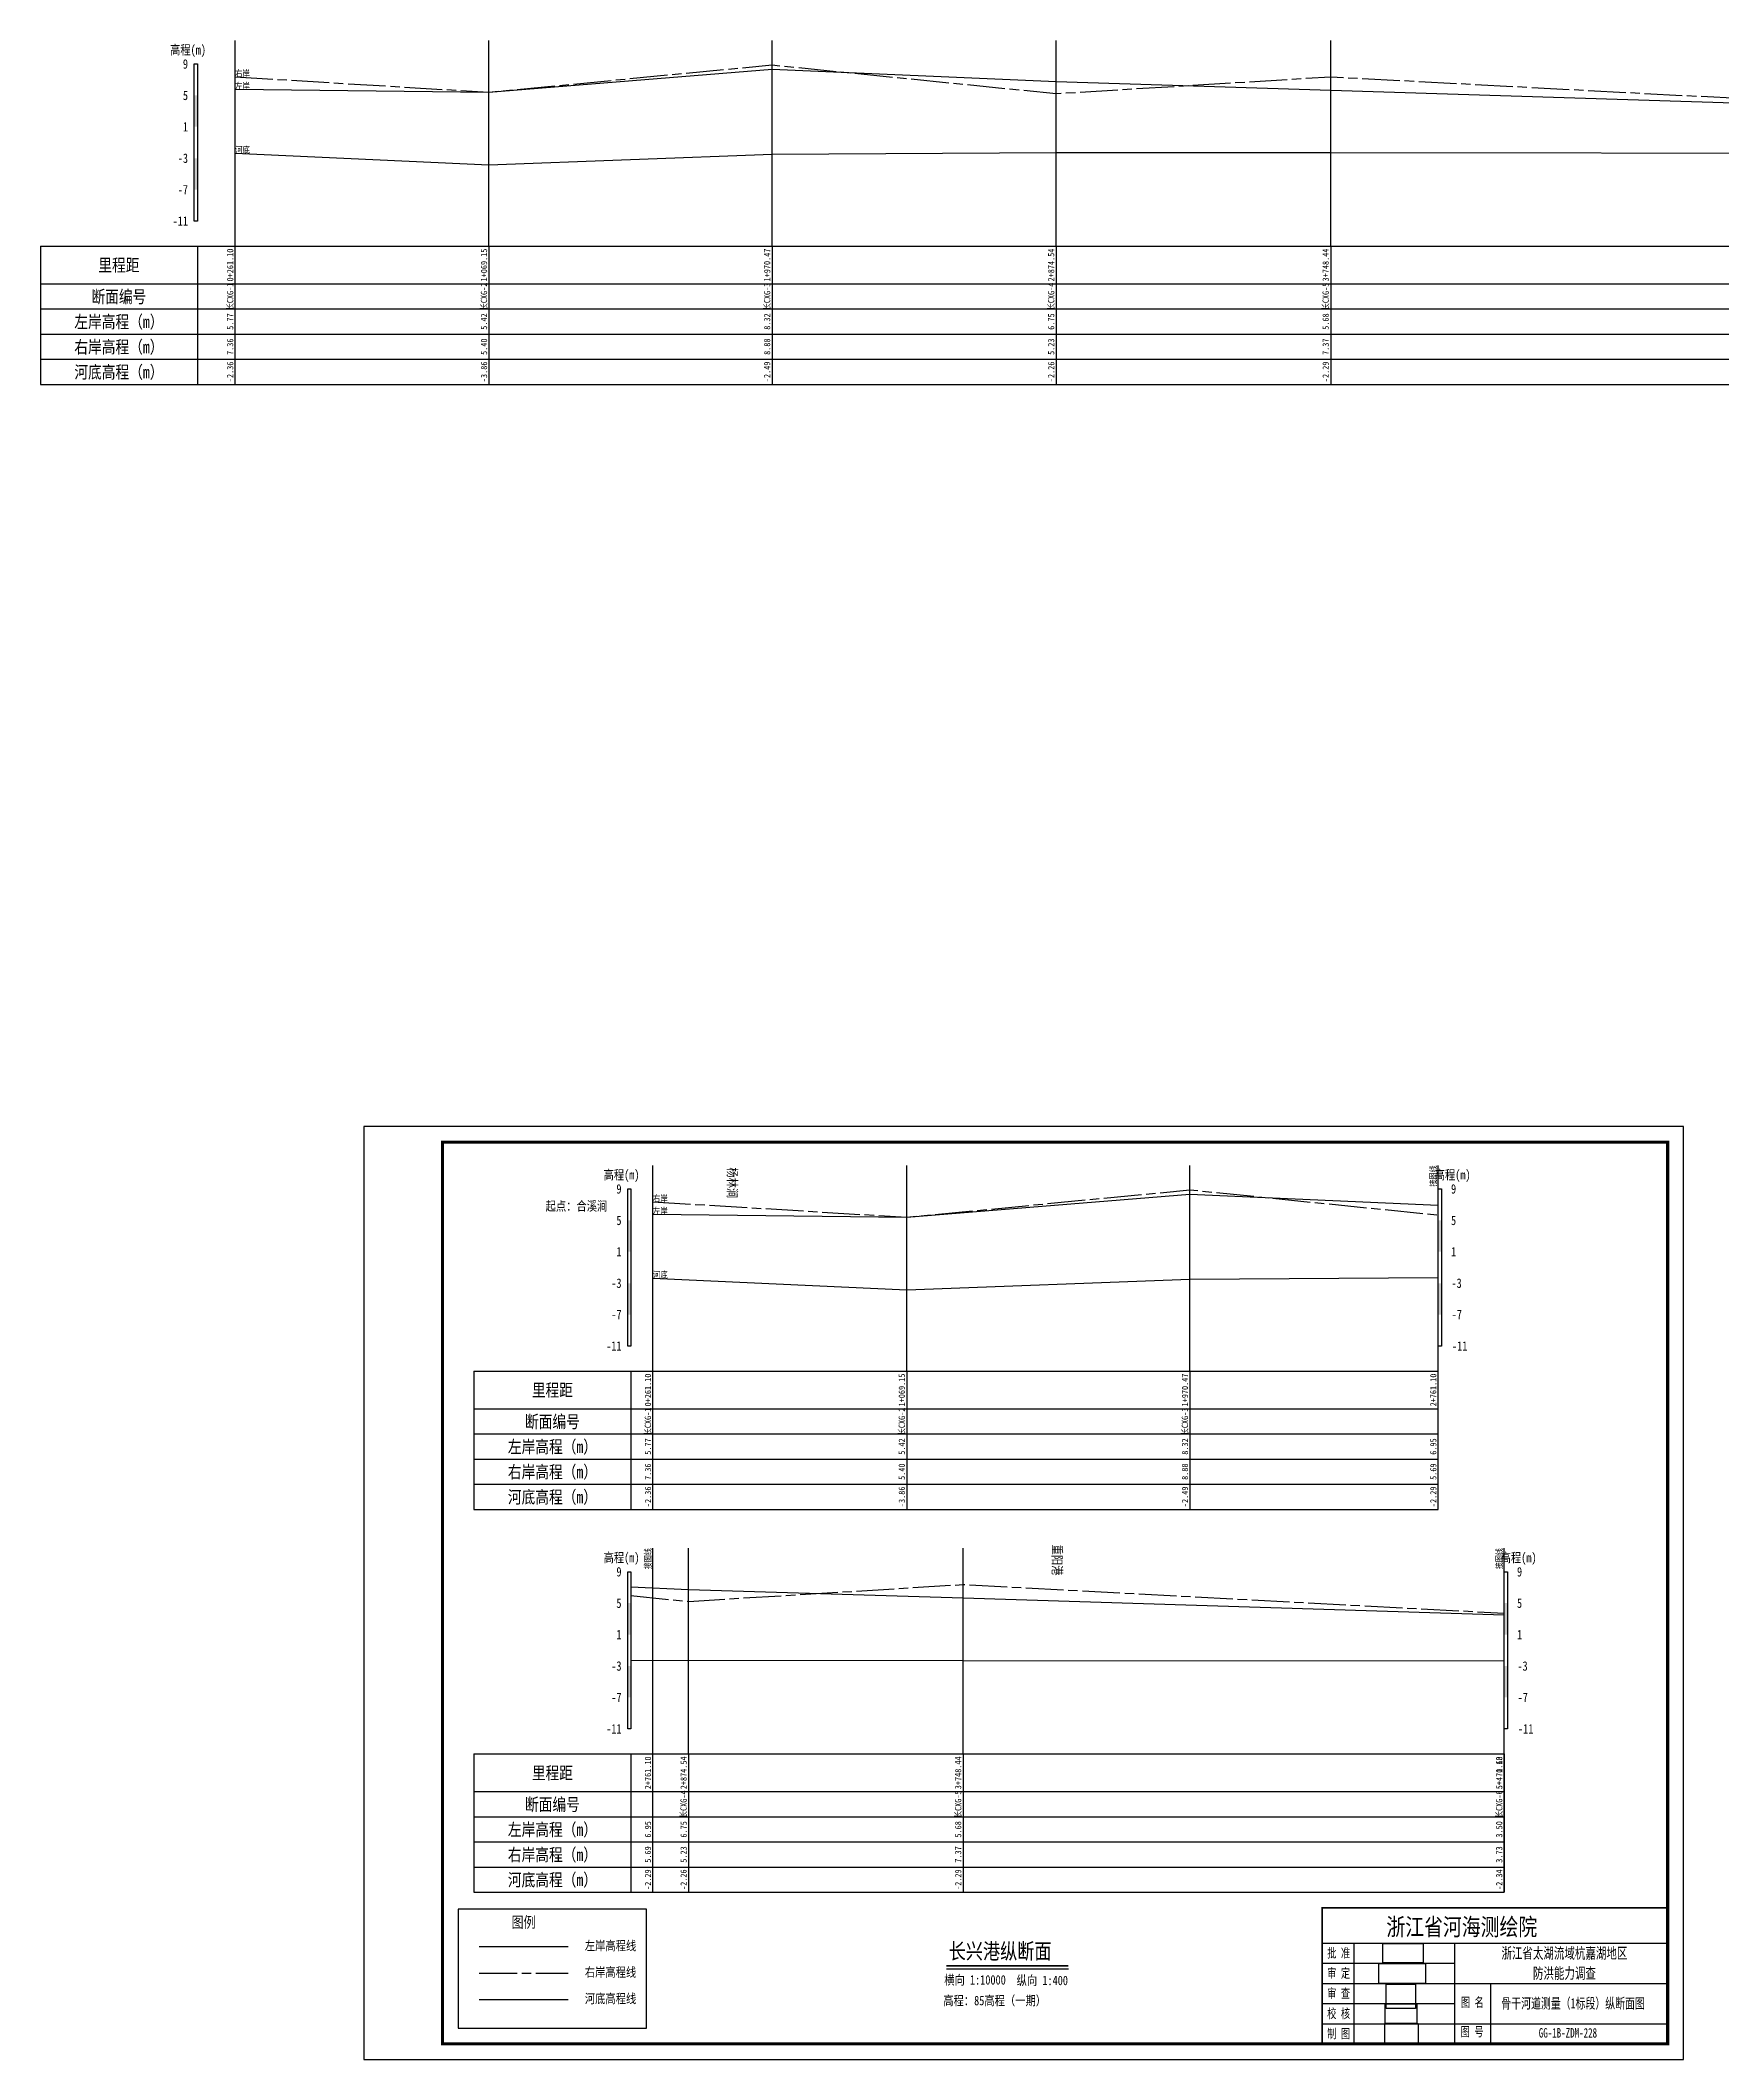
# Model space of a CAD drawing. Extents: x 529382 to 535342, y 3419646 to 3423811.
# Drawn here: x 533432 to 533968, y 3419646 to 3420289 of the extents above; entities that cross this region are included whole.
import ezdxf
from ezdxf.enums import TextEntityAlignment as Align

# ---------------------------------------------------------------- set-up
doc = ezdxf.new("R2010")
doc.units = 0
doc.header["$LTSCALE"] = 0.5
doc.linetypes.add('ACAD_ISO08W100', pattern=[36, 24, -3, 6, -3])
doc.layers.get('0').update_dxf_attribs({"linetype": 'CONTINUOUS'})
for name, color, linetype, lineweight in [('00右岸断面线', 5, 'ACAD_ISO08W100', 30), ('00左岸断面线', 6, 'CONTINUOUS', 30), ('00河底高程', 2, 'CONTINUOUS', 30), ('xxxx', 6, 'CONTINUOUS', 30)]:
    doc.layers.add(name, color=color, linetype=linetype, lineweight=lineweight)
for name, color, linetype in [('tab', 9, 'CONTINUOUS'), ('TEXT', 7, 'CONTINUOUS'), ('zdm1', 2, 'CONTINUOUS'), ('zh', 9, 'CONTINUOUS'), ('图框', 7, 'CONTINUOUS'), ('标注', 7, 'CONTINUOUS'), ('纵断面曲线名称', 7, 'CONTINUOUS'), ('高程标尺', 3, 'CONTINUOUS')]:
    doc.layers.add(name, color=color, linetype=linetype)
doc.styles.add('HZ', font='fangsong_GB2312.ttf', dxfattribs={"width": 0.8})
doc.styles.add('tk2', font='fangsong_GB2312.ttf', dxfattribs={"width": 0.8})
doc.styles.add('交叉标注', font='fangsong_GB2312.ttf', dxfattribs={"width": 0.8})
picture_1 = doc.add_image_def('image1.tif', size_in_pixel=(413, 175))
picture_2 = doc.add_image_def('image2.tif', size_in_pixel=(364, 223))
picture_3 = doc.add_image_def('image3.tif', size_in_pixel=(379, 181))
picture_4 = doc.add_image_def('image4.tif', size_in_pixel=(244, 153))
picture_5 = doc.add_image_def('image5.tif', size_in_pixel=(332, 273))

# ---------------------------------------------------------------- blocks, each defined once
blk = doc.blocks.new('A$C0B9647FD')
at = {"lineweight": 100, "const_width": 0.5}
blk.add_lwpolyline([(0, 43.28), (-110, 43.28), (-110, 0), (0, 0), (0, 43.28)], dxfattribs=at)
at = {"layer": 'TEXT', "color": 0}
for p, q in [((-110, 32.08, 0), (0, 32.08, 0)), ((-99.92, 32.08, 0), (-99.92, 6.42, 0)), ((-67.83, 32.08, 0), (-67.83, 6.42, 0)), ((-110, 25.67, 0), (-67.83, 25.67, 0)), ((-110, 19.25, 0), (-67.83, 19.25, 0)), ((-67.83, 19.25, 0), (0, 19.25, 0)), ((-56.35, 19.25, 0), (-56.35, 0, 0)), ((-110, 12.83, 0), (-67.83, 12.83, 0)), ((-110, 6.42, 0), (0, 6.42, 0)), ((-99.92, 6.42, 0), (-99.92, 0, 0)), ((-67.83, 6.42, 0), (-67.83, 0, 0))]:
    blk.add_line(p, q, dxfattribs=at)
at = {"layer": 'TEXT', "color": 7, "ltscale": 8, "style": 'tk2'}
for tag, p, height, width in [('浙江省水利水电技术咨询中心', (-89.53, 34.51, 0), 5.5, 0.8), ('批准', (-108.38, 27.45, 0), 3, 0.7), ('审定', (-108.38, 21.04, 0), 3, 0.7), ('审 查', (-108.38, 14.62, 0), 3, 0.7), ('图名', (-65.84, 11.75, 0), 3, 0.7), ('校 核', (-108.38, 8.2, 0), 3, 0.7), ('制 图', (-108.38, 1.79, 0), 3, 0.7), ('图号', (-65.89, 2.42, 0), 3, 0.7)]:
    blk.add_attdef(tag, p, '', height=height, dxfattribs=dict(at, width=width))
at = {"layer": 'TEXT', "color": 0, "style": 'tk2', "width": 0.7}
for tag, height, p in [('浙江省太湖流域杭嘉湖地区', 3.5, (-32.86, 28.9, -206.67)), ('防洪能力调查', 3.5, (-32.86, 22.5, -206.67)), ('骨干河道测量（*标段）水系图', 3.3, (-30.1, 12.93, -206.67)), ('HJH-01', 3, (-31.74, 3.53, -206.67))]:
    blk.add_attdef(tag, text='', height=height, dxfattribs=at).set_placement(p, align=Align.MIDDLE_CENTER)
blk = doc.blocks.new('A$C72737839')
at = {"linetype": 'Continuous'}
blk.add_lwpolyline([(59.94, 0), (59.94, 37.85), (0, 37.85)], dxfattribs=at)
at = {"linetype": 'Continuous', "flags": 128}
for points in [[(0, 37.85), (0, 0)], [(0, 0), (59.94, 0)]]:
    blk.add_lwpolyline(points, dxfattribs=at)
at = {"layer": '00右岸断面线', "color": 5, "lineweight": 30}
blk.add_line((6.73, 17.55), (35.02, 17.55), dxfattribs=at)
at = {"layer": '00河底高程', "color": 2, "lineweight": 30}
blk.add_line((6.73, 9.13), (35.02, 9.13), dxfattribs=at)
at = {"layer": 'xxxx', "color": 6, "lineweight": 30}
blk.add_line((6.73, 25.97), (35.02, 25.97), dxfattribs=at)
at = {"layer": 'tab', "color": 0, "style": 'HZ', "width": 0.8}
blk.add_text('图例', height=3.5, dxfattribs=at).set_placement((20.83, 33.8), align=Align.MIDDLE)
at = {"layer": 'zdm1', "linetype": 'Continuous', "style": 'HZ', "width": 0.8}
for s, p in [('左岸高程线', (48.5, 26.33)), ('右岸高程线', (48.5, 17.91)), ('河底高程线', (48.5, 9.49))]:
    blk.add_text(s, height=3, dxfattribs=at).set_placement(p, align=Align.MIDDLE)

msp = doc.modelspace()

# ---------------------------------------------------------------- linework, layer by layer
at = {"layer": '00右岸断面线', "flags": 128}
for points in [[(533494.05, 3420277.14), (533574.86, 3420272.24), (533664.99, 3420280.94), (533755.4, 3420271.81), (533842.79, 3420277.16), (534015.01, 3420268.06), (534085.43, 3420271.21), (534193.75, 3420270.29), (534280.71, 3420269.19), (534388.45, 3420271.41), (534472.47, 3420270.14), (534575.89, 3420269.34), (534675.26, 3420274.74), (534741.55, 3420269.81), (534823.96, 3420267.79), (534950.35, 3420267.11), (535192.08, 3420269.09), (535265.46, 3420269.34), (535341.55, 3420269.91)], [(533627.05, 3419919.07), (533707.86, 3419914.17), (533797.99, 3419922.87), (533877.05, 3419914.89)], [(533620.05, 3419793.74), (533638.4, 3419791.89), (533725.79, 3419797.24), (533898.01, 3419788.14), (533898.05, 3419788.14)]]:
    msp.add_lwpolyline(points, dxfattribs=at)
at = {"layer": '00左岸断面线', "flags": 128}
for points in [[(533494.05, 3420273.16), (533574.86, 3420272.29), (533664.99, 3420279.54), (533755.4, 3420275.61), (533842.79, 3420272.94), (534015.01, 3420267.49), (534085.43, 3420270.06), (534193.75, 3420270.36), (534280.71, 3420271.41), (534388.45, 3420271.59), (534472.47, 3420270.61), (534575.89, 3420274.91), (534675.26, 3420275.69), (534741.55, 3420273.49), (534823.96, 3420269.04), (534950.35, 3420271.29), (535192.08, 3420269.74), (535265.46, 3420268.31), (535341.55, 3420267.56)], [(533627.05, 3419915.1), (533707.86, 3419914.22), (533797.99, 3419921.47), (533877.05, 3419918.04)], [(533620.05, 3419796.49), (533638.4, 3419795.69), (533725.79, 3419793.02), (533898.01, 3419787.57), (533898.05, 3419787.57)]]:
    msp.add_lwpolyline(points, dxfattribs=at)
at = {"layer": '00河底高程', "flags": 128}
for points in [[(533494.05, 3420252.84), (533574.86, 3420249.09), (533664.99, 3420252.51), (533755.4, 3420253.09), (533842.79, 3420253.01), (534015.01, 3420252.89), (534085.43, 3420253.71), (534193.75, 3420253.11), (534280.71, 3420253.56), (534388.45, 3420253.01), (534472.47, 3420253.64), (534575.89, 3420253.04), (534675.26, 3420255.41), (534741.55, 3420253.59), (534823.96, 3420256.06), (534950.35, 3420253.56), (535192.08, 3420253.14), (535265.46, 3420252.84), (535341.55, 3420252.51)], [(533627.05, 3419894.77), (533707.86, 3419891.02), (533797.99, 3419894.45), (533877.05, 3419894.95)], [(533620.05, 3419773.05), (533638.4, 3419773.17), (533725.79, 3419773.09), (533898.01, 3419772.97), (533898.05, 3419772.97)]]:
    msp.add_lwpolyline(points, dxfattribs=at)
at = {"layer": 'tab'}
for p, q in [((533432.05, 3420223.24), (535341.55, 3420223.24)), ((533432.05, 3420223.24), (533432.05, 3420179.24)), ((533482.05, 3420223.24), (533482.05, 3420179.24)), ((533494.05, 3420179.24), (533494.05, 3420223.24)), ((533574.86, 3420223.24), (533574.86, 3420179.24)), ((533664.99, 3420223.24), (533664.99, 3420179.24)), ((533755.4, 3420223.24), (533755.4, 3420179.24)), ((533842.79, 3420223.24), (533842.79, 3420179.24)), ((533432.05, 3420211.24), (535341.55, 3420211.24)), ((533432.05, 3420203.24), (535341.55, 3420203.24)), ((533432.05, 3420195.24), (535341.55, 3420195.24)), ((533432.05, 3420187.24), (535341.55, 3420187.24)), ((533432.05, 3420179.24), (535341.55, 3420179.24)), ((533570.05, 3419865.17), (533877.05, 3419865.17)), ((533570.05, 3419865.17), (533570.05, 3419821.17)), ((533620.05, 3419865.17), (533620.05, 3419821.17)), ((533627.05, 3419821.17), (533627.05, 3419865.17)), ((533707.86, 3419865.17), (533707.86, 3419821.17)), ((533797.99, 3419865.17), (533797.99, 3419821.17)), ((533877.05, 3419821.17), (533877.05, 3419865.17)), ((533570.05, 3419853.17), (533877.05, 3419853.17)), ((533570.05, 3419845.17), (533877.05, 3419845.17)), ((533570.05, 3419837.17), (533877.05, 3419837.17)), ((533570.05, 3419829.17), (533877.05, 3419829.17)), ((533570.05, 3419821.17), (533877.05, 3419821.17)), ((533570.05, 3419743.32), (533898.05, 3419743.32)), ((533570.05, 3419743.32), (533570.05, 3419699.32)), ((533620.05, 3419743.32), (533620.05, 3419699.32)), ((533627.05, 3419699.32), (533627.05, 3419743.32)), ((533638.4, 3419743.32), (533638.4, 3419699.32)), ((533725.79, 3419743.32), (533725.79, 3419699.32)), ((533898.01, 3419743.32), (533898.01, 3419699.32)), ((533898.05, 3419699.32), (533898.05, 3419743.32)), ((533570.05, 3419731.32), (533898.05, 3419731.32)), ((533570.05, 3419723.32), (533898.05, 3419723.32)), ((533570.05, 3419715.32), (533898.05, 3419715.32)), ((533570.05, 3419707.32), (533898.05, 3419707.32)), ((533570.05, 3419699.32), (533898.05, 3419699.32))]:
    msp.add_line(p, q, dxfattribs=at)
at = {"layer": 'zh', "color": 6}
for p, q in [((533494.05, 3420223.24), (533494.05, 3420288.74)), ((533574.86, 3420223.24), (533574.86, 3420288.74)), ((533664.99, 3420223.24), (533664.99, 3420288.74)), ((533755.4, 3420223.24), (533755.4, 3420288.74)), ((533842.79, 3420223.24), (533842.79, 3420288.74)), ((533627.05, 3419865.17), (533627.05, 3419930.67)), ((533707.86, 3419865.17), (533707.86, 3419930.67)), ((533797.99, 3419865.17), (533797.99, 3419930.67)), ((533638.4, 3419743.32), (533638.4, 3419808.82)), ((533725.79, 3419743.32), (533725.79, 3419808.82)), ((533898.01, 3419743.32), (533898.01, 3419808.82))]:
    msp.add_line(p, q, dxfattribs=at)
at = {"layer": 'zh'}
for p, q in [((533877.05, 3419865.17), (533877.05, 3419930.67)), ((533627.05, 3419743.32), (533627.05, 3419808.82)), ((533898.05, 3419743.32), (533898.05, 3419808.82))]:
    msp.add_line(p, q, dxfattribs=at)
at = {"layer": '图框', "flags": 128}
msp.add_lwpolyline([(533535.05, 3419646.03), (533955.05, 3419646.03), (533955.05, 3419943.03), (533535.05, 3419943.03)], close=True, dxfattribs=at)
at = {"layer": '图框', "const_width": 1, "flags": 128}
msp.add_lwpolyline([(533560.05, 3419651.03), (533950.05, 3419651.03), (533950.05, 3419938.03), (533560.05, 3419938.03)], close=True, dxfattribs=at)
at = {"layer": '图框', "color": 0, "const_width": 0.5, "flags": 128}
msp.add_lwpolyline([(533720.46, 3419675.9), (533759.31, 3419675.9)], dxfattribs=at)
at = {"layer": '图框', "color": 0, "flags": 128}
msp.add_lwpolyline([(533720.46, 3419674.9), (533759.31, 3419674.9)], dxfattribs=at)
at = {"layer": '高程标尺', "flags": 128}
for points in [[(533481.05, 3420231.24), (533481.05, 3420281.24), (533482.05, 3420281.24), (533482.05, 3420231.24)], [(533619.05, 3419873.17), (533619.05, 3419923.17), (533620.05, 3419923.17), (533620.05, 3419873.17)], [(533877.05, 3419873.17), (533877.05, 3419923.17), (533878.05, 3419923.17), (533878.05, 3419873.17)], [(533619.05, 3419751.32), (533619.05, 3419801.32), (533620.05, 3419801.32), (533620.05, 3419751.32)], [(533898.05, 3419751.32), (533898.05, 3419801.32), (533899.05, 3419801.32), (533899.05, 3419751.32)]]:
    msp.add_lwpolyline(points, close=True, dxfattribs=at)
at = {"layer": '高程标尺'}
for points in [[(533481.05, 3420261.24), (533482.05, 3420261.24), (533481.05, 3420271.24), (533482.05, 3420271.24)], [(533481.05, 3420241.24), (533482.05, 3420241.24), (533481.05, 3420251.24), (533482.05, 3420251.24)], [(533619.05, 3419903.17), (533620.05, 3419903.17), (533619.05, 3419913.17), (533620.05, 3419913.17)], [(533877.05, 3419903.17), (533878.05, 3419903.17), (533877.05, 3419913.17), (533878.05, 3419913.17)], [(533619.05, 3419883.17), (533620.05, 3419883.17), (533619.05, 3419893.17), (533620.05, 3419893.17)], [(533877.05, 3419883.17), (533878.05, 3419883.17), (533877.05, 3419893.17), (533878.05, 3419893.17)], [(533619.05, 3419781.32), (533620.05, 3419781.32), (533619.05, 3419791.32), (533620.05, 3419791.32)], [(533898.05, 3419781.32), (533899.05, 3419781.32), (533898.05, 3419791.32), (533899.05, 3419791.32)], [(533619.05, 3419761.32), (533620.05, 3419761.32), (533619.05, 3419771.32), (533620.05, 3419771.32)], [(533898.05, 3419761.32), (533899.05, 3419761.32), (533898.05, 3419771.32), (533899.05, 3419771.32)]]:
    msp.add_solid(points, dxfattribs=at)

# ---------------------------------------------------------------- block references
at = {"layer": '图框', "linetype": 'Continuous'}
msp.add_blockref('A$C72737839', (533565.05, 3419656.03), dxfattribs=at)
msp.add_blockref('A$C0B9647FD', (533950.05, 3419651.03), dxfattribs=at).add_auto_attribs({'图号': '图 号', '图名': '图 名', '批准': '批 准', '校 核': '校 核', '审 查': '审 查', '审定': '审 定', '制 图': '制 图', '浙江省水利水电技术咨询中心': '浙江省河海测绘院', 'HJH-01': 'GG-1B-ZDM-228', '骨干河道测量（*标段）水系图': '骨干河道测量（1标段）纵断面图', '浙江省太湖流域杭嘉湖地区': '浙江省太湖流域杭嘉湖地区', '防洪能力调查': '防洪能力调查'})

# ---------------------------------------------------------------- texts
at = {"layer": 'tab', "color": 3, "style": 'HZ', "width": 0.8}
for s, p in [('里程距', (533457.05, 3420217.24)), ('断面编号', (533457.05, 3420207.24)), ('左岸高程（m）', (533457.05, 3420199.24)), ('右岸高程（m）', (533457.05, 3420191.24)), ('河底高程（m）', (533457.05, 3420183.24)), ('里程距', (533595.05, 3419859.17)), ('断面编号', (533595.05, 3419849.17)), ('左岸高程（m）', (533595.05, 3419841.17)), ('右岸高程（m）', (533595.05, 3419833.17)), ('河底高程（m）', (533595.05, 3419825.17)), ('里程距', (533595.05, 3419737.32)), ('断面编号', (533595.05, 3419727.32)), ('左岸高程（m）', (533595.05, 3419719.32)), ('右岸高程（m）', (533595.05, 3419711.32)), ('河底高程（m）', (533595.05, 3419703.32))]:
    msp.add_text(s, height=3.999, dxfattribs=at).set_placement(p, align=Align.MIDDLE)
for s, p in [('0+261.10', (533494.05, 3420217.24)), ('1+069.15', (533574.86, 3420217.24)), ('1+970.47', (533664.99, 3420217.24)), ('2+874.54', (533755.4, 3420217.24)), ('3+748.44', (533842.79, 3420217.24)), ('长CXG-1', (533494.05, 3420207.24)), ('长CXG-2', (533574.86, 3420207.24)), ('长CXG-3', (533664.99, 3420207.24)), ('长CXG-4', (533755.4, 3420207.24)), ('长CXG-5', (533842.79, 3420207.24)), ('5.77', (533494.05, 3420199.24)), ('5.42', (533574.86, 3420199.24)), ('8.32', (533664.99, 3420199.24)), ('6.75', (533755.4, 3420199.24)), ('5.68', (533842.79, 3420199.24)), ('7.36', (533494.05, 3420191.24)), ('5.40', (533574.86, 3420191.24)), ('8.88', (533664.99, 3420191.24)), ('5.23', (533755.4, 3420191.24)), ('7.37', (533842.79, 3420191.24)), ('-2.36', (533494.05, 3420183.24)), ('-3.86', (533574.86, 3420183.24)), ('-2.49', (533664.99, 3420183.24)), ('-2.26', (533755.4, 3420183.24)), ('-2.29', (533842.79, 3420183.24)), ('0+261.10', (533627.05, 3419859.17)), ('1+069.15', (533707.86, 3419859.17)), ('1+970.47', (533797.99, 3419859.17)), ('2+761.10', (533877.05, 3419859.17)), ('长CXG-1', (533627.05, 3419849.17)), ('长CXG-2', (533707.86, 3419849.17)), ('长CXG-3', (533797.99, 3419849.17)), ('5.77', (533627.05, 3419841.17)), ('5.42', (533707.86, 3419841.17)), ('8.32', (533797.99, 3419841.17)), ('6.95', (533877.05, 3419841.17)), ('7.36', (533627.05, 3419833.17)), ('5.40', (533707.86, 3419833.17)), ('8.88', (533797.99, 3419833.17)), ('5.69', (533877.05, 3419833.17)), ('-2.36', (533627.05, 3419825.17)), ('-3.86', (533707.86, 3419825.17)), ('-2.49', (533797.99, 3419825.17)), ('-2.29', (533877.05, 3419825.17)), ('2+761.10', (533627.05, 3419737.32)), ('2+874.54', (533638.4, 3419737.32)), ('3+748.44', (533725.79, 3419737.32)), ('5+470.63', (533898.01, 3419737.32)), ('5+471.10', (533898.05, 3419737.32)), ('长CXG-4', (533638.4, 3419727.32)), ('长CXG-5', (533725.79, 3419727.32)), ('长CXG-6', (533898.01, 3419727.32)), ('6.95', (533627.05, 3419719.32)), ('6.75', (533638.4, 3419719.32)), ('5.68', (533725.79, 3419719.32)), ('3.50', (533898.01, 3419719.32)), ('3.50', (533898.05, 3419719.32)), ('5.69', (533627.05, 3419711.32)), ('5.23', (533638.4, 3419711.32)), ('7.37', (533725.79, 3419711.32)), ('3.73', (533898.01, 3419711.32)), ('3.73', (533898.05, 3419711.32)), ('-2.29', (533627.05, 3419703.32)), ('-2.26', (533638.4, 3419703.32)), ('-2.29', (533725.79, 3419703.32)), ('-2.34', (533898.01, 3419703.32)), ('-2.34', (533898.05, 3419703.32))]:
    msp.add_text(s, height=2, rotation=90, dxfattribs=at).set_placement(p, align=Align.BOTTOM_CENTER)
at = {"layer": 'zh', "color": 3, "style": 'HZ', "width": 0.8}
for p in [(533877.05, 3419930.67), (533627.05, 3419808.82), (533898.05, 3419808.82)]:
    msp.add_text('接图线', height=2, rotation=90, dxfattribs=at).set_placement(p, align=Align.BOTTOM_RIGHT)
at = {"layer": '图框', "color": 0, "style": 'HZ', "width": 0.8}
msp.add_text('长兴港纵断面', height=5, dxfattribs=at).set_placement((533737.57, 3419680.63), align=Align.MIDDLE)
for s, p in [('横向 1:10000', (533719.77, 3419669.92)), ('纵向 1:400', (533742.82, 3419669.74)), ('高程：85高程（一期）', (533719.46, 3419663.33))]:
    msp.add_text(s, height=3, dxfattribs=at).set_placement(p)
at = {"layer": '标注', "linetype": 'Continuous', "style": '交叉标注', "width": 0.8}
for s, p in [('杨林涧', (533650.82, 3419930)), ('重阳港', (533754.23, 3419809.95))]:
    msp.add_text(s, height=3, rotation=270, dxfattribs=at).set_placement(p)
at = {"layer": '标注', "linetype": 'Continuous', "style": 'HZ', "width": 0.8}
msp.add_text('起点：合溪涧 ', height=3, dxfattribs=at).set_placement((533603.52, 3419917.78), align=Align.MIDDLE)
at = {"layer": '纵断面曲线名称', "color": 2, "style": 'HZ', "width": 0.8}
for p in [(533494.05, 3420273.16), (533627.05, 3419915.1)]:
    msp.add_text('左岸', height=2.1, dxfattribs=at).set_placement(p)
at = {"layer": '纵断面曲线名称', "color": 3, "style": 'HZ', "width": 0.8}
for p in [(533494.05, 3420277.14), (533627.05, 3419919.07)]:
    msp.add_text('右岸', height=2.1, dxfattribs=at).set_placement(p)
at = {"layer": '纵断面曲线名称', "color": 4, "style": 'HZ', "width": 0.8}
for p in [(533494.05, 3420252.84), (533627.05, 3419894.77)]:
    msp.add_text('河底', height=2.1, dxfattribs=at).set_placement(p)
at = {"layer": '高程标尺', "style": 'HZ', "width": 0.8}
for p in [(533479.05, 3420284.24), (533617.05, 3419926.17), (533881.61, 3419926.17), (533617.05, 3419804.32), (533902.61, 3419804.32)]:
    msp.add_text('高程(m)', height=3, dxfattribs=at).set_placement(p, align=Align.CENTER)
for s, p in [('9', (533479.05, 3420281.24)), ('5', (533479.05, 3420271.24)), ('1', (533479.05, 3420261.24)), ('-3', (533479.05, 3420251.24)), ('-7', (533479.05, 3420241.24)), ('-11', (533479.05, 3420231.24)), ('9', (533617.05, 3419923.17)), ('9', (533882.73, 3419923.17)), ('5', (533617.05, 3419913.17)), ('5', (533882.73, 3419913.17)), ('1', (533617.05, 3419903.17)), ('1', (533882.77, 3419903.17)), ('-3', (533617.05, 3419893.17)), ('-3', (533884.5, 3419893.17)), ('-7', (533617.05, 3419883.17)), ('-7', (533884.57, 3419883.17)), ('-11', (533617.05, 3419873.17)), ('-11', (533886.32, 3419873.17)), ('9', (533617.05, 3419801.32)), ('9', (533903.73, 3419801.32)), ('5', (533617.05, 3419791.32)), ('5', (533903.73, 3419791.32)), ('1', (533617.05, 3419781.32)), ('1', (533903.77, 3419781.32)), ('-3', (533617.05, 3419771.32)), ('-3', (533905.5, 3419771.32)), ('-7', (533617.05, 3419761.32)), ('-7', (533905.57, 3419761.32)), ('-11', (533617.05, 3419751.32)), ('-11', (533907.32, 3419751.32))]:
    msp.add_text(s, height=3, dxfattribs=at).set_placement(p, align=Align.MIDDLE_RIGHT)

# ---------------------------------------------------------------- pictures from other files: only their frames are drawn
at = {"linetype": 'Continuous'}
image = msp.add_image(picture_3, insert=(533859.36, 3419676.83), size_in_units=(12.82, 6.12), dxfattribs=at)
image.dxf.flags = 15
image = msp.add_image(picture_1, insert=(533858.07, 3419670.28, 0), size_in_units=(14.89, 6.31), dxfattribs=at)
image.dxf.flags = 15
image = msp.add_image(picture_4, insert=(533860.17, 3419657.48), size_in_units=(10.01, 6.28), dxfattribs=at)
image.dxf.flags = 15
image = msp.add_image(picture_5, insert=(533860.46, 3419662.35), size_in_units=(9.33, 7.67), dxfattribs=at)
image.dxf.flags = 15
image = msp.add_image(picture_2, insert=(533859.99, 3419651.04), size_in_units=(10.62, 6.51), dxfattribs=at)
image.dxf.flags = 15

doc.saveas('drawing.dxf')
